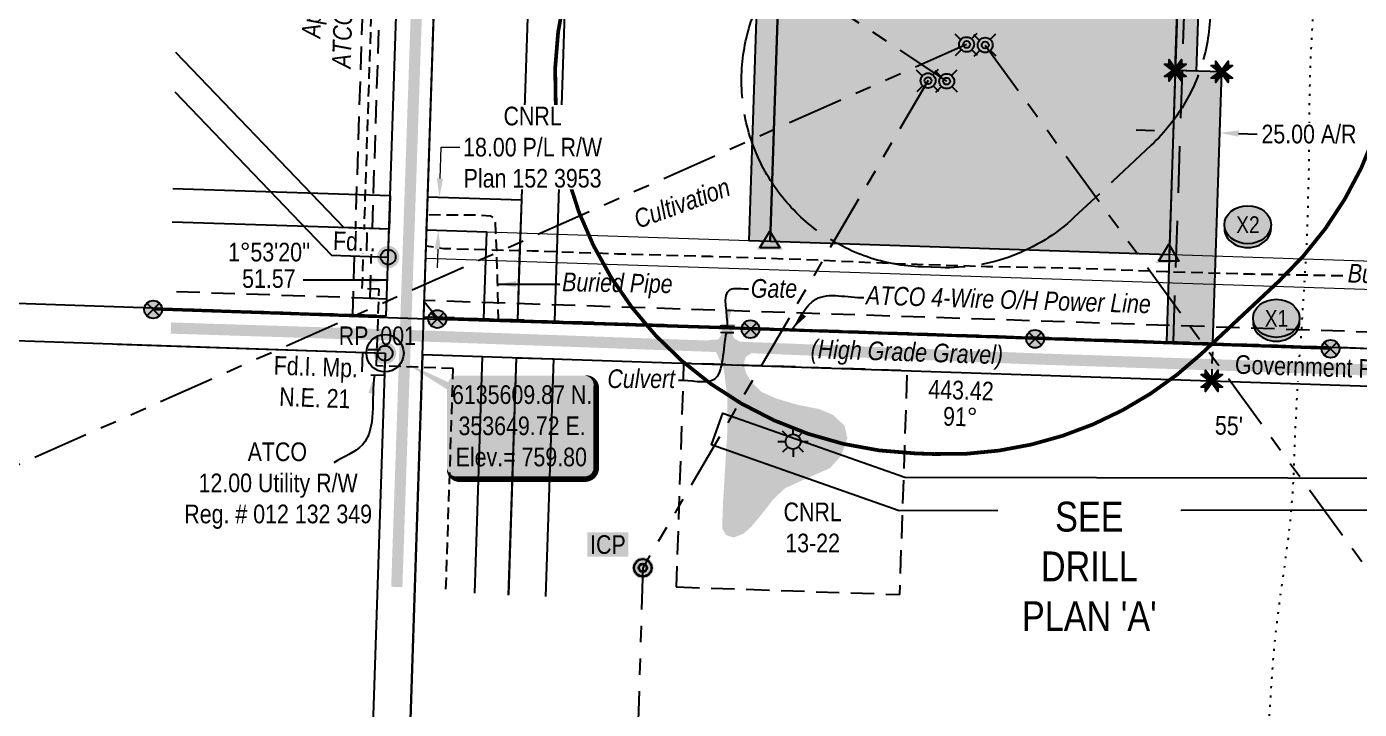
# Model space of a CAD drawing. Extents: x 352640 to 362586, y 6129835 to 6140596.
# Drawn here: x 353458 to 354172, y 6135419 to 6135785 of the extents above; entities that cross this region are included whole.
import ezdxf
from ezdxf.enums import TextEntityAlignment as Align

# ---------------------------------------------------------------- set-up
doc = ezdxf.new("R2010")
doc.units = 0
doc.header["$LTSCALE"] = 5
doc.header["$PDMODE"] = 34
doc.header["$PDSIZE"] = 0.03
for name, pattern in [('foc-ACCESSROAD', [3.75, 2.5, -1.25]), ('foc-BUFFER', [16.75, 15, -1.75]), ('foc-DOT', [1, 0.2, -0.8]), ('foc-DRILLPATH', [14.75, 6, -1.75, 1.75, -1.75, 1.75, -1.75]), ('foc-FLOWLINE', [3.75, 2.5, -1.25]), ('foc-LSD', [8, 5, -3]), ('foc-TIELINE', [1.875, 1.25, -0.625]), ('POWERLINE5', [7.8, 2.4, -0.6, 0.6, -0.6, 0.6, -0.6, 2.4]), ('UG_PIPE', [1.875, 1.25, -0.625])]:
    doc.linetypes.add(name, pattern=pattern)
doc.layers.get('Defpoints').update_dxf_attribs({"color": 9})
for name, color, linetype in [('35', 37, 'Continuous'), ('ABADATA-DRILL', 8, 'foc-DOT'), ('AS-FENCE', 48, 'foc-FENCE'), ('AS-PIPE-UG', 44, 'UG_PIPE'), ('AS-PIPE-UG-T', 44, 'Continuous'), ('AS-POWER', 104, 'foc-POWER'), ('AS-POWER-EXISTING', 72, 'POWERLINE5'), ('AS-ROADS', 254, 'Continuous'), ('AS-TELUS', 224, 'foc-TEL'), ('AUX-BUFFER', 7, 'foc-BUFFER'), ('C-RW', 13, 'Continuous'), ('C-WS', 13, 'foc-ACCESSROAD'), ('C-WS-S', 13, 'Continuous'), ('DETAIL-T', 7, 'Continuous'), ('F-EZE', 190, 'foc-FLOWLINE'), ('F-RW', 190, 'Continuous'), ('L-BD', 7, 'Continuous'), ('L-DETAIL-T', 3, 'Continuous'), ('L-MON', 1, 'Continuous'), ('L-MON-T', 1, 'Continuous'), ('L-ROAD-T', 7, 'Continuous'), ('L-SEC', 7, 'Continuous'), ('L-SECTION-LSD', 7, 'foc-LSD'), ('L-TIE', 7, 'foc-TIELINE'), ('P-CROSSINGS', 250, 'Continuous'), ('P-PDRILLPATH', 12, 'foc-DRILLPATH'), ('P-PROPOSED', 10, 'Continuous'), ('P-PROPOSED-H', 21, 'Continuous'), ('P-TEMP-BLUE', 146, 'Continuous'), ('P-TXT', 4, 'Continuous')]:
    doc.layers.add(name, color=color, linetype=linetype)
for name, color, linetype, lineweight in [('AS-GENERAL', 48, 'Continuous', 18), ('C-RW-T', 13, 'Continuous', 9), ('F-WS-T', 190, 'Continuous', 9), ('T-TEXT', 48, 'Continuous', 18)]:
    doc.layers.add(name, color=color, linetype=linetype, lineweight=lineweight)
doc.layers.add('P-TEMP-BLUE-H', color=7, linetype='Continuous', true_color=0x99e6ff)
doc.styles.add('175L', font='ARIALN.TTF', dxfattribs={"height": 20})
doc.styles.add('80', font='ARIALN.TTF', dxfattribs={"height": 10})
doc.styles.add('80CG', font='ARIALN.TTF', dxfattribs={"height": 10})
doc.styles.add('80L', font='ARIALN.TTF', dxfattribs={"height": 10})
doc.styles.add('80LS', font='ARIALNI.TTF', dxfattribs={"height": 10})
doc.styles.add('Crossing', font='ARIALN.TTF', dxfattribs={"height": 10})
doc.styles.add('foc-LtypeFont', font='ARIALN.TTF', dxfattribs={"height": 7.35})
doc.linetypes.add('foc-FENCE', pattern='A,10,-1,["X",foc-LtypeFont,S=0.2,R=0,X=-0.625,Y=-0.75],-1.24', length=12.24)
doc.linetypes.add('foc-POWER', pattern='A,6,-1,["P",foc-LtypeFont,S=0.2,R=0,X=-0.625,Y=-0.75],-1.24,4', length=12.24)
doc.linetypes.add('foc-POWER-NOLINE', pattern='A,0,-4,["P",foc-LtypeFont,S=0.2,R=0,X=-0.625,Y=-0.75],-8.24', length=12.24)
doc.linetypes.add('foc-TEL', pattern='A,2,-1,["T",foc-LtypeFont,S=0.2,R=0,X=-0.425,Y=-0.75],-1.24,8', length=12.24)
doc.linetypes.add('foc-TEL-NOLINE', pattern='A,0,-2,["T",foc-LtypeFont,S=0.2,R=0,X=-0.425,Y=-0.75],-10.24', length=12.24)
doc.dimstyles.new('Compass 5 000', dxfattribs={"dimscale": 5, "dimtxt": 9, "dimasz": 2, "dimexe": 0.2, "dimexo": 0.0625, "dimgap": 0.5, "dimtad": 0, "dimtih": 1, "dimtoh": 1, "dimzin": 0, "dimdsep": 46, "dimtxsty": '80CG', "dimcen": 0.1, "dimse1": 1, "dimse2": 1, "dimclrd": 256, "dimclrt": 256, "dimaunit": 1, "dimadec": 4, "dimazin": 0, "dimtfac": 0.06, "dimtofl": 0, "dimtmove": 0, "dimatfit": 1, "dimfxl": 0.2, "dimtolj": 1, "dimtzin": 0, "dimlwd": -1, "dimarcsym": 0})

# ---------------------------------------------------------------- blocks, each defined once
blk = doc.blocks.new('fdia')
at = {"color": 255, "const_width": 1}
blk.add_lwpolyline([(-0.5, 0, 1), (0.5, 0, 1)], format="xyb", close=True, dxfattribs=at)
blk = doc.blocks.new('Fdiaa')
blk.add_blockref('fdia', (0, 0))
blk = doc.blocks.new('fdib')
at = {"color": 1, "const_width": 1.6}
blk.add_lwpolyline([(-0.4, 0, 1), (0.4, 0, 1)], format="xyb", close=True, dxfattribs=at)
at = {"color": 1}
blk.add_circle((0, 0), 0.8, dxfattribs=at)
blk = doc.blocks.new('Fdibb')
blk.add_blockref('fdib', (0, 0))
blk = doc.blocks.new('fdicc')
for name in ['Fdibb', 'Fdiaa']:
    blk.add_blockref(name, (0, 0))
blk = doc.blocks.new('FDI')
blk.add_blockref('fdicc', (0, 0))
blk = doc.blocks.new('POWERPOLE')
h = blk.add_hatch(color=255)
edge = h.paths.add_edge_path()
edge.add_arc((0, 0), 0.96, 0, 360)
at = {"linetype": 'Continuous'}
for p, q in [((0.68, -0.68), (-0.68, 0.68)), ((-0.68, -0.68), (0.68, 0.68))]:
    blk.add_line(p, q, dxfattribs=at)
blk.add_circle((0, 0), 0.96, dxfattribs=at)
blk = doc.blocks.new('GAS')
h = blk.add_hatch(color=255)
h.dxf.hatch_style = 1
edge = h.paths.add_edge_path()
edge.add_arc((0, 0), 0.9, 0, 360)
for p, q in [((0, 0.81), (0, 1.62)), ((-0.81, 0), (-1.62, 0)), ((-0.57, 0.57), (-1.14, 1.14)), ((0.57, 0.57), (1.14, 1.14)), ((1.62, 0), (0.81, 0)), ((-0.57, -0.57), (-1.14, -1.14)), ((0, -0.81), (0, -1.62)), ((1.14, -1.14), (0.57, -0.57))]:
    blk.add_line(p, q)
blk.add_circle((0, 0), 0.8)
blk = doc.blocks.new('WC')
at = {"layer": 'L-MON'}
h = blk.add_hatch(color=255, dxfattribs=at)
h.dxf.hatch_style = 1
edge = h.paths.add_edge_path()
edge.add_arc((0, 0), 0.9, 0, 360)
at = {"layer": 'L-MON', "color": 240, "flags": 128}
for points in [[(-0.62, 0.5), (-1.23, 1.12)], [(0.52, 0.61), (1.13, 1.21)], [(-1.18, -1.18), (-0.56, -0.57)], [(1.16, -1.18), (0.56, -0.57)]]:
    blk.add_lwpolyline(points, dxfattribs=at)
at = {"layer": 'L-MON', "color": 240}
for radius in [0.8, 0.373]:
    blk.add_circle((0, 0), radius, dxfattribs=at)
blk = doc.blocks.new('*D48')
at = {"layer": 'C-RW-T', "transparency": 16777216}
for p, q in [((353679.18, 6135703.49), (353679.73, 6135720.22)), ((353679.73, 6135720.22), (353689.73, 6135720.22)), ((353677.93, 6135665.52), (353677.6, 6135655.52))]:
    blk.add_line(p, q, dxfattribs=at)
for points in [[(353677.51, 6135703.55), (353680.84, 6135703.44), (353678.85, 6135693.5)], [(353676.26, 6135665.57), (353679.59, 6135665.46), (353678.26, 6135675.51)]]:
    blk.add_solid(points, dxfattribs=at)
at = {"layer": 'Defpoints', "color": 0, "transparency": 16777216}
for p in [(353678.85, 6135693.5), (353680.92, 6135693.43), (353680.32, 6135675.44)]:
    blk.add_point(p, dxfattribs=at)
at = {"layer": 'C-RW-T', "transparency": 16777216, "insert": (353728.81, 6135720.22), "char_height": 10, "attachment_point": 5, "style": '80CG', "bg_fill": 3, "box_fill_scale": 1.1, "bg_fill_color": 256, "bg_fill_true_color": 13158600, "bg_fill_transparency": 0}
blk.add_mtext('\\A1;CNRL\\P18.00 P/L R/W\\PPlan 152 3953', dxfattribs=at)
blk = doc.blocks.new('*U50')
h = blk.add_hatch(color=254)
edge = h.paths.add_edge_path()
edge.add_line((-34, -28.5), (34, -28.5))
edge.add_arc((34, -22.5), 6, 270, 360)
edge.add_line((40, -22.5), (40, 21))
edge.add_arc((34, 21), 6, 0, 90)
edge.add_line((34, 27), (-34, 27))
edge.add_arc((-34, 21), 6, 90, 180)
edge.add_line((-40, 21), (-40, -22.5))
edge.add_arc((-34, -22.5), 6, 180, 270)
at = {"color": 1, "flags": 128}
blk.add_lwpolyline([(-63.4, 34.49, 0, 10, 0), (0, 0, 5, 5, 0)], format="xyseb", dxfattribs=at)
blk.add_lwpolyline([(-34, -28.5, 3, 3, 0), (34, -28.5, 3, 3, 0.414214), (40, -22.5, 3, 3, 0), (40, 21, 3, 0, 0.414214), (34, 27, 0, 0, 0), (-34, 27, 0, 0, 0.414214), (-40, 21, 0, 0, 0), (-40, -22.5, 0, 3, 0.414214)], format="xyseb", close=True, dxfattribs=at)
at = {"color": 1, "style": '80'}
blk.add_attdef('ENTER_TEXT_001', (-35.99, -5), '', height=10, dxfattribs=at)
blk = doc.blocks.new('xing2')
h = blk.add_hatch(color=50)
h.dxf.hatch_style = 1
edge = h.paths.add_edge_path()
edge.add_ellipse((0, 0), major_axis=(-12.5, 0), ratio=0.816297, start_angle=0, end_angle=360)
h = blk.add_hatch(color=250)
h.dxf.hatch_style = 1
edge = h.paths.add_edge_path()
edge.add_ellipse((0, -2.05), major_axis=(-12.5, 0), ratio=0.816297, start_angle=0, end_angle=180)
edge.add_line((12.5, -2.05), (12.5, 0))
edge.add_ellipse((0, 0), major_axis=(-12.5, 0), ratio=0.816297, start_angle=0, end_angle=180, ccw=False)
edge.add_line((-12.5, 0), (-12.5, -2.05))
at = {"color": 250}
blk.add_ellipse((0, 0), major_axis=(-12.5, 0), ratio=0.816297, dxfattribs=at)
blk.add_ellipse((0, -2.05), major_axis=(-12.5, 0), ratio=0.816297, start_param=0, end_param=3.141593, dxfattribs=at)
at = {"color": 250, "style": 'Crossing'}
blk.add_attdef('CROSSING', text='', height=9, dxfattribs=at).set_placement((0.09, 0.02), align=Align.MIDDLE_CENTER)
at = {"color": 250, "style": 'Crossing', "flags": 1}
for tag, p in [('OWNER', (0.09, -12.49)), ('DESCRIPTION', (0.09, -25.77)), ('LOCATION', (0.09, -39.3)), ('DWG_REF', (0.09, -52.84))]:
    blk.add_attdef(tag, text='', height=9, dxfattribs=at).set_placement(p, align=Align.MIDDLE_CENTER)
blk = doc.blocks.new('plbh')
at = {"layer": 'L-MON'}
h = blk.add_hatch(color=255, dxfattribs=at)
h.dxf.hatch_style = 1
edge = h.paths.add_edge_path()
edge.add_arc((0, 0), 1.16, 0, 360)
h = blk.add_hatch(color=256, dxfattribs=at)
h.dxf.hatch_style = 1
h.paths.add_polyline_path([(-0.96, 0, 1), (0.96, 0, 1)])
h.paths.add_polyline_path([(0.91, 0, -1), (-0.91, 0, -1)], flags=16)
h.paths.add_polyline_path([(0.45, 0, -1), (-0.45, 0, -1)], flags=0)
h = blk.add_hatch(color=256, dxfattribs=at)
h.dxf.hatch_style = 1
h.paths.add_polyline_path([(-0.45, 0, 1), (0.45, 0, 1)])
h.paths.add_polyline_path([(0.4, 0, -1), (-0.4, 0, -1)], flags=16)
at = {"layer": 'L-MON', "color": 240}
for radius in [0.96, 0.91, 0.45, 0.4]:
    blk.add_circle((0, 0), radius, dxfattribs=at)
blk = doc.blocks.new('ICP_text')
at = {"color": 14, "insert": (-10.78, -0.47), "char_height": 10, "attachment_point": 5, "style": '80L', "bg_fill": 1, "box_fill_scale": 1.15, "bg_fill_color": 255, "bg_fill_transparency": 0}
blk.add_mtext_dynamic_manual_height_columns('ICP', width=19.0702, gutter_width=47.5, heights=[0], dxfattribs=at)
blk = doc.blocks.new('TRIA')
blk.add_hatch(color=255).paths.add_polyline_path([(-0.04, 1.52), (-1.47, -0.87), (1.39, -0.87)])
blk = doc.blocks.new('TRIAA')
blk.add_blockref('TRIA', (0, 0))
blk = doc.blocks.new('TRIB')
at = {"color": 1}
blk.add_lwpolyline([(-1.12, -0.67), (-0.04, 1.13), (1.04, -0.67)], close=True, dxfattribs=at)
blk = doc.blocks.new('TRIBB')
blk.add_blockref('TRIB', (0, 0))
blk = doc.blocks.new('TRICC')
for name in ['TRIAA', 'TRIBB']:
    blk.add_blockref(name, (0, 0))
blk = doc.blocks.new('plspike')
blk.add_blockref('TRICC', (0, 0))
blk = doc.blocks.new('TEMP')
h = blk.add_hatch(color=255)
h.dxf.hatch_style = 1
h.paths.add_polyline_path([(0, 0.25), (-0.67, 1.15), (-0.67, 0.67), (-1.15, 0.67), (-0.25, 0), (-1.15, -0.67), (-0.67, -0.67), (-0.67, -1.15), (0, -0.25), (0.67, -1.15), (0.67, -0.67), (1.15, -0.67), (0.25, 0), (1.15, 0.67), (0.67, 0.67), (0.67, 1.15)])
h.paths.add_polyline_path([(0.57, 0.85), (0.57, 0.57), (0.85, 0.57), (0.08, 0), (0.85, -0.57), (0.57, -0.57), (0.57, -0.85), (0, -0.08), (-0.57, -0.85), (-0.57, -0.57), (-0.85, -0.57), (-0.08, 0), (-0.85, 0.57), (-0.57, 0.57), (-0.57, 0.85), (0, 0.08)], flags=16)
h = blk.add_hatch(color=1)
h.dxf.hatch_style = 1
h.paths.add_polyline_path([(0, 0.08), (-0.57, 0.85), (-0.57, 0.57), (-0.85, 0.57), (-0.08, 0), (-0.85, -0.57), (-0.57, -0.57), (-0.57, -0.85), (0, -0.08), (0.57, -0.85), (0.57, -0.57), (0.85, -0.57), (0.08, 0), (0.85, 0.57), (0.57, 0.57), (0.57, 0.85)])
at = {"color": 1}
for p, q in [((-0.08, 0), (0.08, 0)), ((0, 0.08), (0, -0.08))]:
    blk.add_line(p, q, dxfattribs=at)
at = {"color": 255, "flags": 128}
blk.add_lwpolyline([(-0.25, 0), (-1.15, 0.67), (-0.67, 0.67), (-0.67, 1.15), (0, 0.25), (0.67, 1.15), (0.67, 0.67), (1.15, 0.67), (0.25, 0), (1.15, -0.67), (0.67, -0.67), (0.67, -1.15), (0, -0.25), (-0.67, -1.15), (-0.67, -0.67), (-1.15, -0.67)], close=True, dxfattribs=at)
at = {"color": 1, "flags": 128}
blk.add_lwpolyline([(-0.08, 0), (-0.85, 0.57), (-0.57, 0.57), (-0.57, 0.85), (0, 0.08), (0.57, 0.85), (0.57, 0.57), (0.85, 0.57), (0.08, 0), (0.85, -0.57), (0.57, -0.57), (0.57, -0.85), (0, -0.08), (-0.57, -0.85), (-0.57, -0.57), (-0.85, -0.57)], close=True, dxfattribs=at)
blk = doc.blocks.new('*D66')
at = {"layer": 'Defpoints', "color": 0, "transparency": 16777216}
for p in [(354072.18, 6135728.74), (354097.16, 6135727.92), (354097.16, 6135727.9)]:
    blk.add_point(p, dxfattribs=at)
at = {"layer": 'P-TXT', "transparency": 16777216}
for p, q in [((354062.19, 6135729.05), (354052.19, 6135729.38)), ((354107.16, 6135727.57), (354117.15, 6135727.24))]:
    blk.add_line(p, q, dxfattribs=at)
for points in [[(354062.24, 6135730.72), (354062.13, 6135727.39), (354072.18, 6135728.72)], [(354107.21, 6135729.24), (354107.1, 6135725.91), (354097.16, 6135727.9)]]:
    blk.add_solid(points, dxfattribs=at)
at = {"layer": 'P-TXT', "transparency": 16777216, "insert": (354144.89, 6135727.24), "char_height": 10, "attachment_point": 5, "style": '80CG', "bg_fill": 3, "box_fill_scale": 1.1, "bg_fill_color": 256, "bg_fill_true_color": 13158600, "bg_fill_transparency": 0}
blk.add_mtext('\\A1;25.00 A/R', dxfattribs=at)

msp = doc.modelspace()

# ---------------------------------------------------------------- hatches: boundary and pattern name
at = {"layer": 'AS-ROADS'}
h = msp.add_hatch(color=256, dxfattribs=at)
h.dxf.hatch_style = 1
h.paths.add_polyline_path([(353837.665, 6135625.473), (353836.235, 6135623.838), (353835.77, 6135620.315), (353836.792, 6135617.767), (353840.108, 6135615.955), (353822.192, 6135616.592), (353824.64, 6135617.02), (353828.399, 6135617.239), (353829.928, 6135619.71), (353830.263, 6135622.894), (353829.961, 6135625.656)])
h = msp.add_hatch(color=256, dxfattribs=at)
h.dxf.hatch_style = 1
h.paths.add_polyline_path([(353825.829, 6135613.519), (353831.288, 6135601.079), (353833.157, 6135586.045), (353833.137, 6135567.262), (353830.913, 6135530.84), (353830.375, 6135515.994), (353832.417, 6135512.357), (353836.634, 6135511.068), (353841.749, 6135513.048), (353845.767, 6135516.614), (353851.481, 6135523.407), (353857.735, 6135531.464), (353864.101, 6135537.444), (353873.576, 6135541.833), (353888.227, 6135548.255), (353894.143, 6135554.84), (353897.534, 6135564.329), (353895.936, 6135571.1), (353889.723, 6135576.819), (353882.075, 6135579.991), (353871.025, 6135582.154), (353859.648, 6135585.485), (353851.618, 6135589.008), (353846.081, 6135594.399), (353843.107, 6135599.447), (353842.329, 6135602.208), (353842.217, 6135605.079), (353843, 6135607.887), (353850.376, 6135612.64)])
at = {"layer": 'P-PROPOSED-H'}
h = msp.add_hatch(color=256, dxfattribs=at)
h.dxf.hatch_style = 1
h.paths.add_polyline_path([(353856.174, 6135669.653), (353863.639, 6135896.343), (354077.469, 6135889.301), (354070.003, 6135662.611)])
h = msp.add_hatch(color=256, dxfattribs=at)
h.dxf.hatch_style = 1
h.paths.add_polyline_path([(354073.258, 6135761.435), (354068.467, 6135615.951), (354093.446, 6135615.114), (354098.238, 6135760.612)])
at = {"layer": 'P-TEMP-BLUE-H'}
h = msp.add_hatch(color=256, dxfattribs=at)
h.dxf.hatch_style = 1
h.paths.add_polyline_path([(354084.479, 6135761.065), (354073.258, 6135761.435), (354077.469, 6135889.301), (353863.639, 6135896.343), (353856.174, 6135669.653), (353844.952, 6135670.023), (353852.788, 6135907.934), (354089.06, 6135900.152)])

# ---------------------------------------------------------------- linework, layer by layer
at = {"layer": '35', "color": 3}
msp.add_circle((353649.722, 6135609.865), 9.997, dxfattribs=at)
at = {"layer": 'ABADATA-DRILL', "flags": 128}
msp.add_lwpolyline([(354139.9, 6135607.965), (354140.686, 6135618.151), (354141.534, 6135631.646), (354142.392, 6135645.142), (354143.218, 6135658.599), (354143.875, 6135672.071), (354144.323, 6135685.56), (354144.691, 6135699.062), (354144.988, 6135712.546), (354145.076, 6135726.037), (354145.113, 6135739.53), (354145.778, 6135766.486), (354147.233, 6135793.455), (354149.095, 6135820.322), (354151.158, 6135847.241), (354153.36, 6135874.096), (354155.214, 6135901.042), (354157.075, 6135927.879), (354159.047, 6135954.741), (354160.719, 6135981.614), (354162.413, 6136008.556), (354164.385, 6136035.438), (354166.578, 6136062.323), (354168.821, 6136089.237), (354170.685, 6136116.163), (354171.76, 6136143.125), (354172.455, 6136170.11), (354173.191, 6136197.114), (354173.987, 6136224.095), (354174.623, 6136251.102), (354174.956, 6136278.029), (354175.381, 6136305.003), (354176.156, 6136331.985), (354176.992, 6136358.996), (354177.688, 6136385.971), (354178.432, 6136412.934), (354179.148, 6136439.918), (354179.163, 6136466.915), (354178.468, 6136493.907), (354178.491, 6136518.378), (354179.299, 6136547.865), (354180.303, 6136574.82), (354181.725, 6136601.7), (354183.309, 6136628.626), (354185.133, 6136655.553), (354187.185, 6136682.443), (354189.449, 6136709.356), (354191.871, 6136736.244), (354194.225, 6136763.153), (354196.418, 6136790.049), (354198.301, 6136816.974), (354199.607, 6136843.949), (354200.593, 6136870.974), (354201.647, 6136897.897), (354202.881, 6136924.844), (354204.336, 6136951.814), (354205.532, 6136978.802), (354206.348, 6137005.803), (354207.033, 6137032.798), (354207.718, 6137059.754), (354207.869, 6137066.131), (354208.31, 6137091.784)], dxfattribs=at)
at = {"layer": 'AS-FENCE'}
msp.add_lwpolyline([(353829.215, 6135624.016), (353677.631, 6135628.888), (353670.448, 6135637.488)], dxfattribs=at)
at = {"layer": 'AS-FENCE', "flags": 128}
msp.add_lwpolyline([(354156.636, 6135612.881), (353998.616, 6135618.167), (353837.164, 6135623.683)], dxfattribs=at)
at = {"layer": 'AS-GENERAL', "flags": 128}
for points, const_width in [([(353837.164, 6135623.683), (353829.215, 6135624.016)], 1.999), ([(353836.705, 6135620.831), (353829.349, 6135620.953)], 1)]:
    msp.add_lwpolyline(points, dxfattribs=dict(at, const_width=const_width))
at = {"layer": 'AS-PIPE-UG'}
for points in [[(353637.537, 6135644.44), (353650.739, 6136044.265), (353664.731, 6136043.786), (353668.26, 6136150.672), (353670.076, 6136205.694), (353656.086, 6136206.175), (353663.58, 6136433.157), (353666.991, 6136536.467)], [(353682.367, 6135483.469), (353686.276, 6135601.686), (353645.187, 6135603.096), (353646.547, 6135644.131), (353637.537, 6135644.44)]]:
    msp.add_lwpolyline(points, dxfattribs=at)
at = {"layer": 'AS-PIPE-UG', "flags": 128}
for points in [[(353673.223, 6135684.127), (353684.708, 6135684.015), (353700.021, 6135684.04), (353706.265, 6135683.394), (353707.838, 6135682.618), (353708.771, 6135679.987), (353708.926, 6135674.701), (353709.386, 6135664.641), (353709.839, 6135648.887), (353710.286, 6135628.366)], [(354162.951, 6135651.27), (354115.048, 6135652.136), (354068.477, 6135653.48), (354021.139, 6135655.316), (353972.113, 6135656.197), (353923.157, 6135657.779), (353874.008, 6135659.975), (353824.455, 6135661.596), (353774.165, 6135663.017), (353728.494, 6135664.585), (353681.164, 6135665.802), (353671.796, 6135667.222)]]:
    msp.add_lwpolyline(points, dxfattribs=at)
at = {"layer": 'AS-POWER', "linetype": 'foc-POWER-NOLINE', "flags": 128}
msp.add_lwpolyline([(353525.438, 6135633.248), (353677.741, 6135628.146), (353845.553, 6135622.701), (353998.13, 6135617.506), (354156.44, 6135612.174)], dxfattribs=at)
at = {"layer": 'AS-ROADS', "const_width": 5.998, "flags": 128}
for points in [[(353656.007, 6135484.569), (353669.267, 6135873.035), (353689.941, 6136535.656)], [(354574.094, 6135588.606), (354157.564, 6135601.492), (353997.154, 6135606.852), (353850.622, 6135612.631), (353681.356, 6135618.691), (353534.98, 6135623.334)]]:
    msp.add_lwpolyline(points, dxfattribs=at)
at = {"layer": 'AS-TELUS', "linetype": 'foc-TEL-NOLINE', "flags": 128}
for points in [[(353642.649, 6134785.215), (353700.369, 6136535.335)], [(353506.12, 6135614.679), (353649.722, 6135609.865)]]:
    msp.add_lwpolyline(points, dxfattribs=at)
at = {"layer": 'AUX-BUFFER', "color": 251, "linetype": 'foc-BUFFER', "flags": 128}
msp.add_lwpolyline([(353872.377, 6135828.933), (353893.012, 6135848.268), (353913.743, 6135867.655, -0.1987059), (353985.298, 6135894.555), (353995.291, 6135894.228, -0.6682456), (354060.35, 6135721.327), (354039.697, 6135701.99), (354019.098, 6135682.689, -0.199268), (353947.355, 6135655.724), (353937.349, 6135656.063, -0.6676892)], format="xyb", close=True, dxfattribs=at)
at = {"layer": 'C-RW'}
for points in [[(353537.125, 6135749.882), (353621.11, 6135662.391), (353651.407, 6135661.393), (353651.887, 6135676.408), (353627.699, 6135677.175), (353537.57, 6135771.062)], [(353535.974, 6135698.087), (353652.51, 6135694.393), (353651.916, 6135676.407), (353608.319, 6135677.789), (353535.632, 6135680.093)], [(353702.664, 6135628.213), (353703.701, 6135659.655), (353704.197, 6135674.659), (353672.016, 6135675.719), (353672.61, 6135693.704), (353722.776, 6135692.052), (353721.687, 6135659.061), (353720.649, 6135627.61)], [(353697.815, 6135481.326), (353701.998, 6135608.041), (353702, 6135608.113)], [(353719.985, 6135607.51), (353719.983, 6135607.447), (353715.796, 6135480.597)], [(354360.621, 6135465.642), (354281.434, 6135468.295), (354227.603, 6135525.8), (353925.261, 6135525.449), (353824.75, 6135560.684), (353830.711, 6135577.668), (353928.314, 6135543.448), (354236.224, 6135542.924), (354289.481, 6135486.031), (354403.229, 6135482.21), (354444.892, 6135526.295), (354445.356, 6135544.165), (354452.922, 6135543.961), (354452.199, 6135522.367), (354397.399, 6135464.397), (354359.428, 6135465.682)]]:
    msp.add_lwpolyline(points, dxfattribs=at)
at = {"layer": 'C-WS', "flags": 128}
msp.add_lwpolyline([(353805.731, 6135484.576), (353925.62, 6135480.524), (353929.647, 6135600.463), (353809.745, 6135604.478)], close=True, dxfattribs=at)
at = {"layer": 'F-EZE'}
for p, q in [((353641.689, 6135639.26), (353650.681, 6135638.959)), ((353632.4, 6135630.569), (353650.38, 6135629.966))]:
    msp.add_line(p, q, dxfattribs=at)
at = {"layer": 'F-EZE', "flags": 128}
for points in [[(353632.4, 6135630.569), (353658.897, 6136434.039)], [(353641.689, 6135639.26), (353654.573, 6136029.949)], [(353534.692, 6135633.844), (353650.38, 6135629.966), (353650.671, 6135638.959), (353534.877, 6135642.841)], [(353637.732, 6135610.267), (353649.722, 6135609.865), (353649.327, 6135597.875), (353637.349, 6135598.276), (353637.731, 6135610.247)]]:
    msp.add_lwpolyline(points, dxfattribs=at)
msp.add_lwpolyline([(354473.947, 6135602.358), (353670.485, 6135629.292), (353670.787, 6135638.285), (354474.233, 6135611.352)], close=True, dxfattribs=at)
at = {"layer": 'F-RW', "flags": 128}
for points in [[(353952.107, 6136526.384), (353945.812, 6136427.028), (353922.947, 6136010.342), (353726.536, 6135805.981), (353720.649, 6135627.61), (353740.633, 6135626.94), (353746.267, 6135797.656), (353942.505, 6136001.837), (353965.772, 6136425.848), (353972.097, 6136525.677)], [(353719.976, 6135607.51), (353715.709, 6135480.118)], [(353719.983, 6135607.447), (353739.97, 6135606.84), (353735.761, 6135479.405)]]:
    msp.add_lwpolyline(points, dxfattribs=at)
at = {"layer": 'L-SEC'}
for p, q in [((353650.385, 6135629.966), (353676.896, 6136433.852)), ((353670.485, 6135629.292), (353696.997, 6136433.189)), ((353670.485, 6135629.292), (354473.947, 6135602.358)), ((353669.822, 6135609.191), (354473.273, 6135582.258))]:
    msp.add_line(p, q, dxfattribs=at)
at = {"layer": 'L-SEC', "flags": 128}
msp.add_lwpolyline([(353669.823, 6135609.202), (353643.309, 6134805.532)], dxfattribs=at)
at = {"layer": 'L-SECTION-LSD'}
msp.add_line((354072.215, 6135615.825), (354099.006, 6136419.425), dxfattribs=at)
at = {"layer": 'L-TIE'}
msp.add_line((354092.784, 6135595.013), (354093.446, 6135615.114), dxfattribs=at)
at = {"layer": 'P-PDRILLPATH', "flags": 128}
msp.add_lwpolyline([(353971.368, 6135774.97), (354185.854, 6135480.839), (354040.972, 6130566.856)], dxfattribs=at)
at = {"layer": 'P-PROPOSED'}
for points in [[(353856.174, 6135669.653), (353863.639, 6135896.343), (354077.469, 6135889.301), (354070.003, 6135662.611)], [(354073.258, 6135761.435), (354068.467, 6135615.951), (354093.446, 6135615.114), (354098.238, 6135760.612)]]:
    msp.add_lwpolyline(points, close=True, dxfattribs=at)
at = {"layer": 'P-TEMP-BLUE'}
msp.add_lwpolyline([(354084.479, 6135761.065), (354073.258, 6135761.435), (354077.469, 6135889.301), (353863.639, 6135896.343), (353856.174, 6135669.653), (353844.952, 6135670.023), (353852.788, 6135907.934), (354089.06, 6135900.152)], close=True, dxfattribs=at)

# ---------------------------------------------------------------- block references
at = {"xscale": 0.99974627, "yscale": 0.99974627, "zscale": 0.99974627}
msp.add_blockref('ICP_text', (353779.941, 6135507.691), dxfattribs=at)
at = {"layer": 'AS-POWER-EXISTING', "xscale": 5.000000000000034, "yscale": 5.000000000000034, "zscale": 5.000000000000034}
for p in [(353525.438, 6135633.248), (353677.741, 6135628.146), (353845.553, 6135622.701), (353998.13, 6135617.506), (354156.44, 6135612.174)]:
    msp.add_blockref('POWERPOLE', p, dxfattribs=at)
at = {"layer": 'C-WS-S', "xscale": 5.000000000000034, "yscale": 5.000000000000034, "zscale": 5.000000000000034}
msp.add_blockref('GAS', (353868.374, 6135562.425), dxfattribs=at)
at = {"layer": 'DETAIL-T'}
ref = msp.add_blockref('*U50', (353722.91, 6135570.875), dxfattribs=at)
ref.add_attrib('ENTER_TEXT_001', '6135609.87 N.', (353685.614, 6135582.648), dxfattribs={"layer": '0', "color": 1, "height": 10, "style": '80'})
ref.add_attrib('ENTER_TEXT_002', '353649.72 E.', (353689.09, 6135565.94), dxfattribs={"layer": '0', "color": 1, "height": 10, "style": '80'})
ref.add_attrib('ENTER_TEXT_003', 'Elev.= 759.80', (353687.545, 6135549.233), dxfattribs={"layer": '0', "color": 1, "height": 10, "style": '80'})
at = {"layer": 'L-MON'}
for name, p, xscale, yscale, zscale in [('WC', (353961.369, 6135775.315), 4.998731350000014, 4.998731350000014, 4.998731350000014), ('WC', (353971.368, 6135774.97), 4.998731350000014, 4.998731350000014, 4.998731350000014), ('TEMP', (354073.258, 6135761.435), 5.000000000000002, 5.000000000000002, 5.000000000000002), ('TEMP', (354098.238, 6135760.612), 5.000000000000002, 5.000000000000002, 5.000000000000002), ('WC', (353940.734, 6135755.98), 4.998731350000014, 4.998731350000014, 4.998731350000014), ('WC', (353950.74, 6135755.641), 4.998731350000014, 4.998731350000014, 4.998731350000014), ('plspike', (353856.174, 6135669.653), 5.000000000000002, 5.000000000000002, 5.000000000000002), ('plspike', (354070.003, 6135662.611), 5.000000000000002, 5.000000000000002, 5.000000000000002), ('FDI', (353649.722, 6135609.865), 5.000000000000034, 5.000000000000034, 5.000000000000034), ('TEMP', (354092.784, 6135595.013), 5.000000000000002, 5.000000000000002, 5.000000000000002), ('plbh', (353787.863, 6135494.83), 4.998731350000004, 4.998731350000004, 4.998731350000004)]:
    msp.add_blockref(name, p, dxfattribs=dict(at, xscale=xscale, yscale=yscale, zscale=zscale))
at = {"layer": 'P-CROSSINGS', "xscale": 0.99974627, "yscale": 0.99974627, "zscale": 0.99974627}
for p, values in [((354112.089, 6135678.707), {'CROSSING': 'X2'}), ((354127.397, 6135628.544), {'CROSSING': 'X1'})]:
    msp.add_blockref('xing2', p, dxfattribs=at).add_auto_attribs(values)

# ---------------------------------------------------------------- texts
at = {"layer": '35', "color": 3, "style": '80'}
msp.add_attdef('RP_001', (353624.907, 6135614.172), 'RP', height=9.9975, dxfattribs=at)
at = {"layer": 'AS-PIPE-UG', "insert": (354195.468, 6135656.816), "char_height": 9.99492, "width": 59.0059, "attachment_point": 2, "rotation": 358.113669, "style": '80L'}
msp.add_mtext('{\\fArial Narrow|b0|i1|c0|p34;Buried Pipe}', dxfattribs=at)
at = {"layer": 'AS-POWER', "insert": (353907.605, 6135645.982), "char_height": 9.99415, "attachment_point": 1, "rotation": 358.211458, "style": '80L'}
msp.add_mtext_dynamic_manual_height_columns('\\pi0.069323;{\\fArial Narrow|b0|i1|c0|p34;ATCO 4-Wire O/H Power Line}', width=152.53926, gutter_width=50.013, heights=[0], dxfattribs=at)
at = {"layer": 'C-RW-T', "insert": (353878.889, 6135516.403), "char_height": 9.9975, "attachment_point": 5, "style": '80CG'}
msp.add_mtext('\\A1;CNRL\\P13-22', dxfattribs=at)
at = {"layer": 'F-WS-T', "insert": (353541.619, 6135562.016), "char_height": 9.99744, "attachment_point": 1, "style": '80L'}
msp.add_mtext_dynamic_manual_height_columns('\\pi34.474;ATCO\\P\\pi8.1576;12.00 Utility R/W\\P\\pi0.52314;Reg. # 012 132 349', width=100.27053, gutter_width=50, heights=[0], dxfattribs=at)
at = {"layer": 'L-BD', "style": '80L'}
for s, p in [("1°53'20''", (353587.623, 6135664.047)), ('51.57', (353587.447, 6135649.802))]:
    msp.add_text(s, height=9.9975, dxfattribs=at).set_placement(p, align=Align.MIDDLE)
for s, p in [('443.42', (353958.424, 6135590.035)), ('91°', (353957.947, 6135575.796)), ("55'", (354101.966, 6135570.948))]:
    msp.add_text(s, height=9.9975, rotation=358.0801, dxfattribs=at).set_placement(p, align=Align.MIDDLE)
at = {"layer": 'L-ROAD-T', "style": '80L'}
msp.add_text('Government Road Allowance', height=9.99744, rotation=358.15164, dxfattribs=at).set_placement((354179.673, 6135601.491), align=Align.MIDDLE_CENTER)
at = {"layer": 'T-TEXT', "style": '80LS'}
for s, height, rotation, p in [('Cultivation', 9.99746, 20, (353808.836, 6135690.328)), ('(High Grade Gravel)', 9.99744, 358.15164, (353929.4, 6135610.566))]:
    msp.add_text(s, height=height, rotation=rotation, dxfattribs=at).set_placement(p, align=Align.MIDDLE_CENTER)
for s, p in [('Gate', (353858.165, 6135644.584)), ('Culvert', (353787.04, 6135596.19))]:
    msp.add_text(s, height=9.9934, dxfattribs=at).set_placement(p, align=Align.MIDDLE_CENTER)

# ---------------------------------------------------------------- leaders
at = {"layer": 'AS-POWER', "path_type": 1}
msp.add_leader([(353867.893, 6135622.675), (353880.579, 6135638.825), (353906.239, 6135639.737)], dimstyle='Compass 5 000', override={"dimgap": 0.5, "dimtad": 0}, dxfattribs=at)
at = {"layer": 'L-BD', "path_type": 1}
msp.add_leader([(353651.012, 6135648.984), (353605.849, 6135648.984)], dimstyle='Compass 5 000', override={"dimgap": 0.5, "dimtad": 0}, dxfattribs=at)
at = {"layer": 'T-TEXT', "path_type": 1}
for points in [[(353833.178, 6135623.85), (353834.642, 6135643.916), (353844.585, 6135644.382)], [(353832.652, 6135620.898), (353825.684, 6135595.664), (353807.029, 6135595.271)]]:
    msp.add_leader(points, dimstyle='Compass 5 000', override={"dimgap": 0.5, "dimtad": 0}, dxfattribs=at)

# ---------------------------------------------------------------- next in the draw order: texts
at = {"layer": 'AS-PIPE-UG', "insert": (353774.341, 6135652.574), "char_height": 9.99492, "width": 59.0059, "attachment_point": 2, "rotation": 358.970502, "style": '80L', "bg_fill": 3, "box_fill_scale": 1.15, "bg_fill_color": 256, "bg_fill_true_color": 256, "bg_fill_transparency": 0}
msp.add_mtext('{\\fArial Narrow|b0|i1|c0|p34;Buried Pipe}', dxfattribs=at)
at = {"layer": 'L-MON-T', "char_height": 9.99404, "attachment_point": 2, "style": '80LS', "bg_fill": 3, "box_fill_scale": 1.15, "bg_fill_color": 256, "bg_fill_true_color": 256, "bg_fill_transparency": 0}
for s, insert, width, rotation in [('{\\fArial Narrow|b0|i0|c0|p34;Fd.I.}', (353633.459, 6135674.77), 22.03093, 358.113669), ('{\\fArial Narrow|b0|i0|c0|p34;Fd.I. Mp.\\PN.E. 21}', (353612.826, 6135607.604), 44.30278, 358.074575)]:
    msp.add_mtext(s, dxfattribs=dict(at, insert=insert, width=width, rotation=rotation))

# ---------------------------------------------------------------- next in the draw order: linework, layer by layer
at = {"layer": 'ABADATA-DRILL', "flags": 128}
msp.add_lwpolyline([(353483.816, 6134960.826), (353483.816, 6134960.826), (353483.816, 6134960.826), (353484.032, 6134961.009), (353484.169, 6134961.235), (353484.271, 6134961.291), (353484.424, 6134961.356), (353484.245, 6134961.692), (353484.039, 6134962.119), (353483.916, 6134962.334), (353483.801, 6134962.497), (353483.591, 6134962.805), (353483.477, 6134962.988), (353483.375, 6134963.212), (353483.251, 6134963.406), (353483.118, 6134963.62), (353483.008, 6134963.904), (353482.896, 6134964.158), (353482.812, 6134964.341), (353482.737, 6134964.493), (353482.654, 6134964.696), (353482.621, 6134964.907), (353482.667, 6134965.086), (353482.765, 6134965.333), (353482.932, 6134965.537), (353483.097, 6134965.682), (353483.303, 6134965.875), (353483.563, 6134966.156), (353483.709, 6134966.342), (353483.938, 6134966.604), (353484.406, 6134967.159), (353484.803, 6134967.356), (353485.212, 6134967.322), (353485.562, 6134967.04), (353485.856, 6134966.23), (353485.901, 6134966.079), (353486.688, 6134963.282), (353487.875, 6134959.852), (353489.383, 6134956.761), (353492.111, 6134952.769), (353494.584, 6134949.826), (353497.189, 6134946.939), (353500.215, 6134943.477), (353503.98, 6134939.361), (353508.947, 6134935.305), (353515.059, 6134932.302), (353522.194, 6134929.994), (353530.2, 6134927.978), (353538.909, 6134926.669), (353548.288, 6134926.558), (353557.914, 6134927.258), (353567.707, 6134927.864), (353578.088, 6134927.799), (353588.769, 6134927.435), (353599.245, 6134927.527), (353609.909, 6134927.834), (353621.09, 6134928.083), (353632.441, 6134928.317), (353643.816, 6134928.659), (353655.183, 6134928.752), (353665.936, 6134928.766), (353676.123, 6134928.577), (353686.376, 6134927.667), (353695.684, 6134926.928), (353704.17, 6134926.747), (353712.904, 6134926.787), (353721.965, 6134926.716), (353731.405, 6134926.653), (353741.312, 6134927.355), (353752.182, 6134928.484), (353762.811, 6134929.542), (353772.739, 6134930.623), (353782.715, 6134931.312), (353792.656, 6134931.563), (353802.11, 6134931.599), (353811.092, 6134931.861), (353820.209, 6134932.609), (353829.711, 6134933.494), (353839.829, 6134934.519), (353850.574, 6134935.482), (353861.442, 6134935.642), (353871.58, 6134934.575), (353881.653, 6134932.781), (353892.045, 6134931.236), (353902.345, 6134930.223), (353912.002, 6134929.773), (353920.614, 6134929.747), (353928.825, 6134930.295), (353937.561, 6134931.616), (353947.743, 6134933.398), (353959.26, 6134934.717), (353971.169, 6134935.172), (353982.984, 6134935.22), (353994.956, 6134935.173), (354001.077, 6134935.16), (354007.169, 6134935.158), (354013.277, 6134935.335), (354019.389, 6134935.933), (354025.437, 6134937.032), (354031.515, 6134938.741), (354037.539, 6134941.202), (354043.279, 6134944.463), (354048.542, 6134948.429), (354053.374, 6134952.99), (354057.843, 6134958.023), (354061.793, 6134963.434), (354065.196, 6134969.213), (354068.513, 6134975.425), (354071.963, 6134982.032), (354075.294, 6134988.944), (354078.285, 6134996.187), (354081.033, 6135003.648), (354083.779, 6135011.349), (354086.512, 6135019.541), (354089.142, 6135028.276), (354091.61, 6135037.517), (354093.993, 6135047.251), (354096.306, 6135057.547), (354098.622, 6135068.283), (354101.11, 6135079.344), (354103.638, 6135090.714), (354106.007, 6135102.408), (354108.168, 6135114.48), (354109.95, 6135126.885), (354111.172, 6135139.608), (354111.895, 6135152.638), (354112.155, 6135160.182), (354112.315, 6135165.918), (354112.586, 6135174.972), (354113.435, 6135195.43), (354113.765, 6135202.381), (354114.204, 6135211.689), (354114.588, 6135221.139), (354115.043, 6135230.627), (354115.401, 6135238.117), (354115.475, 6135240.045), (354115.664, 6135249.662), (354115.597, 6135259.377), (354115.403, 6135268.916), (354115.279, 6135278.453), (354115.395, 6135287.962), (354115.836, 6135297.63), (354116.47, 6135307.092), (354117.256, 6135316.609), (354118.122, 6135326.133), (354118.97, 6135335.727), (354119.967, 6135349.168), (354120.764, 6135362.656), (354121.441, 6135376.127), (354122.089, 6135389.61), (354122.907, 6135403.107), (354123.814, 6135416.571), (354124.681, 6135430.056), (354125.599, 6135443.529), (354126.774, 6135456.954), (354128.369, 6135470.356), (354130.143, 6135483.731), (354132.028, 6135497.102), (354133.871, 6135510.455), (354135.356, 6135523.85), (354136.352, 6135537.3), (354136.99, 6135550.783), (354137.437, 6135564.272), (354138.521, 6135586.382), (354138.822, 6135591.225), (354139.08, 6135594.886)], dxfattribs=at)
at = {"layer": 'AUX-BUFFER', "color": 251, "linetype": 'foc-BUFFER', "const_width": 1.999, "flags": 128}
msp.add_lwpolyline([(353804.019, 6135901.887), (353824.654, 6135921.222), (353845.458, 6135940.676, -0.1987059), (353988.567, 6135994.476), (353998.56, 6135994.149, -0.6682456), (354128.68, 6135648.348), (354108.027, 6135629.011), (354087.457, 6135609.736, -0.199268), (353943.97, 6135555.806), (353933.964, 6135556.145, -0.6676892)], format="xyb", close=True, dxfattribs=at)
at = {"layer": 'C-RW-T'}
msp.add_lwpolyline([(353671.524, 6135660.73), (354455.941, 6135634.896), (354454.889, 6135602.997), (354469.877, 6135602.495), (354471.423, 6135649.39), (353672.016, 6135675.719)], close=True, dxfattribs=at)
at = {"layer": 'L-SEC', "flags": 128}
for points in [[(352747.467, 6135660.827), (353650.409, 6135629.965)], [(352746.804, 6135640.727), (353649.722, 6135609.865)], [(353649.722, 6135609.865), (353623.208, 6134806.195)]]:
    msp.add_lwpolyline(points, dxfattribs=at)

# ---------------------------------------------------------------- next in the draw order: block references
at = {"layer": 'L-MON', "xscale": 5.000000000000034, "yscale": 5.000000000000034, "zscale": 5.000000000000034}
msp.add_blockref('FDI', (353651.407, 6135661.393), dxfattribs=at)

# ---------------------------------------------------------------- next in the draw order: leaders
at = {"layer": 'AS-PIPE-UG', "linetype": 'ByBlock', "path_type": 1}
msp.add_leader([(353709.883, 6135646.86), (353743.408, 6135646.86)], dimstyle='Compass 5 000', override={"dimgap": 0.5, "dimtad": 0}, dxfattribs=at)
at = {"layer": 'F-WS-T', "path_type": 1}
msp.add_leader([(353644.128, 6135598.049), (353637.561, 6135560.706), (353622.195, 6135551.181)], dimstyle='Compass 5 000', override={"dimgap": 0.5, "dimtad": 0}, dxfattribs=at)

# ---------------------------------------------------------------- next in the draw order: texts
at = {"layer": 'L-DETAIL-T', "insert": (354027.177, 6135495.584), "char_height": 15.99594, "width": 93.15682, "attachment_point": 5, "style": '80CG', "bg_fill": 3, "box_fill_scale": 1.15, "bg_fill_color": 256, "bg_fill_true_color": 256, "bg_fill_transparency": 0}
msp.add_mtext("SEE DRILL PLAN 'A'", dxfattribs=at)

# ---------------------------------------------------------------- next in the draw order: dimensions: what is measured, and where the dimension line sits
at = {"layer": 'C-RW-T'}
dim = msp.add_linear_dim(base=(353678.848, 6135693.499), p1=(353680.324, 6135675.445), p2=(353680.916, 6135693.431), angle=88.113669, text='CNRL\\P18.00 P/L R/W\\PPlan 152 3953', dimstyle='Compass 5 000', override={"dimtfill": 1}, dxfattribs=at)
dim.commit()
dim.dimension.update_dxf_attribs({"geometry": '*D48', "text_midpoint": (353728.814, 6135720.215), "dimtype": 161})
at = {"layer": 'P-TXT'}
dim = msp.add_aligned_dim(p1=(354072.181, 6135728.744), p2=(354097.161, 6135727.922), distance=-0.021, text='25.00 A/R', dimstyle='Compass 5 000', override={"dimtfill": 1}, dxfattribs=at)
dim.commit()
dim.dimension.update_dxf_attribs({"geometry": '*D66', "text_midpoint": (354144.885, 6135727.242)})

# ---------------------------------------------------------------- next in the draw order: linework, layer by layer
at = {"layer": 'P-PDRILLPATH', "flags": 128}
for points in [[(353950.74, 6135755.641), (353531.845, 6136032.815), (353678.646, 6140365.734)], [(353961.369, 6135775.315), (353355.874, 6135506.821), (353279.956, 6132518.842)], [(353940.734, 6135755.98), (353787.863, 6135494.83), (353645.974, 6130878.849)]]:
    msp.add_lwpolyline(points, dxfattribs=at)

# ---------------------------------------------------------------- next in the draw order: texts
at = {"layer": 'AS-PIPE-UG-T', "insert": (353604.482, 6135761.047), "char_height": 10.00219, "attachment_point": 1, "rotation": 88.106251, "style": '175L', "bg_fill": 3, "box_fill_scale": 1.15, "bg_fill_color": 256, "bg_fill_true_color": 256, "bg_fill_transparency": 0}
msp.add_mtext_dynamic_manual_height_columns('\\pi17.94;{\\fArial Narrow|b0|i1|c0|p34;Approximate Location of\\P\\pi2.2882;ATCO Natural Gas Distribution}', width=160.94767, gutter_width=100.023, heights=[0], dxfattribs=at)

doc.saveas('drawing.dxf')
